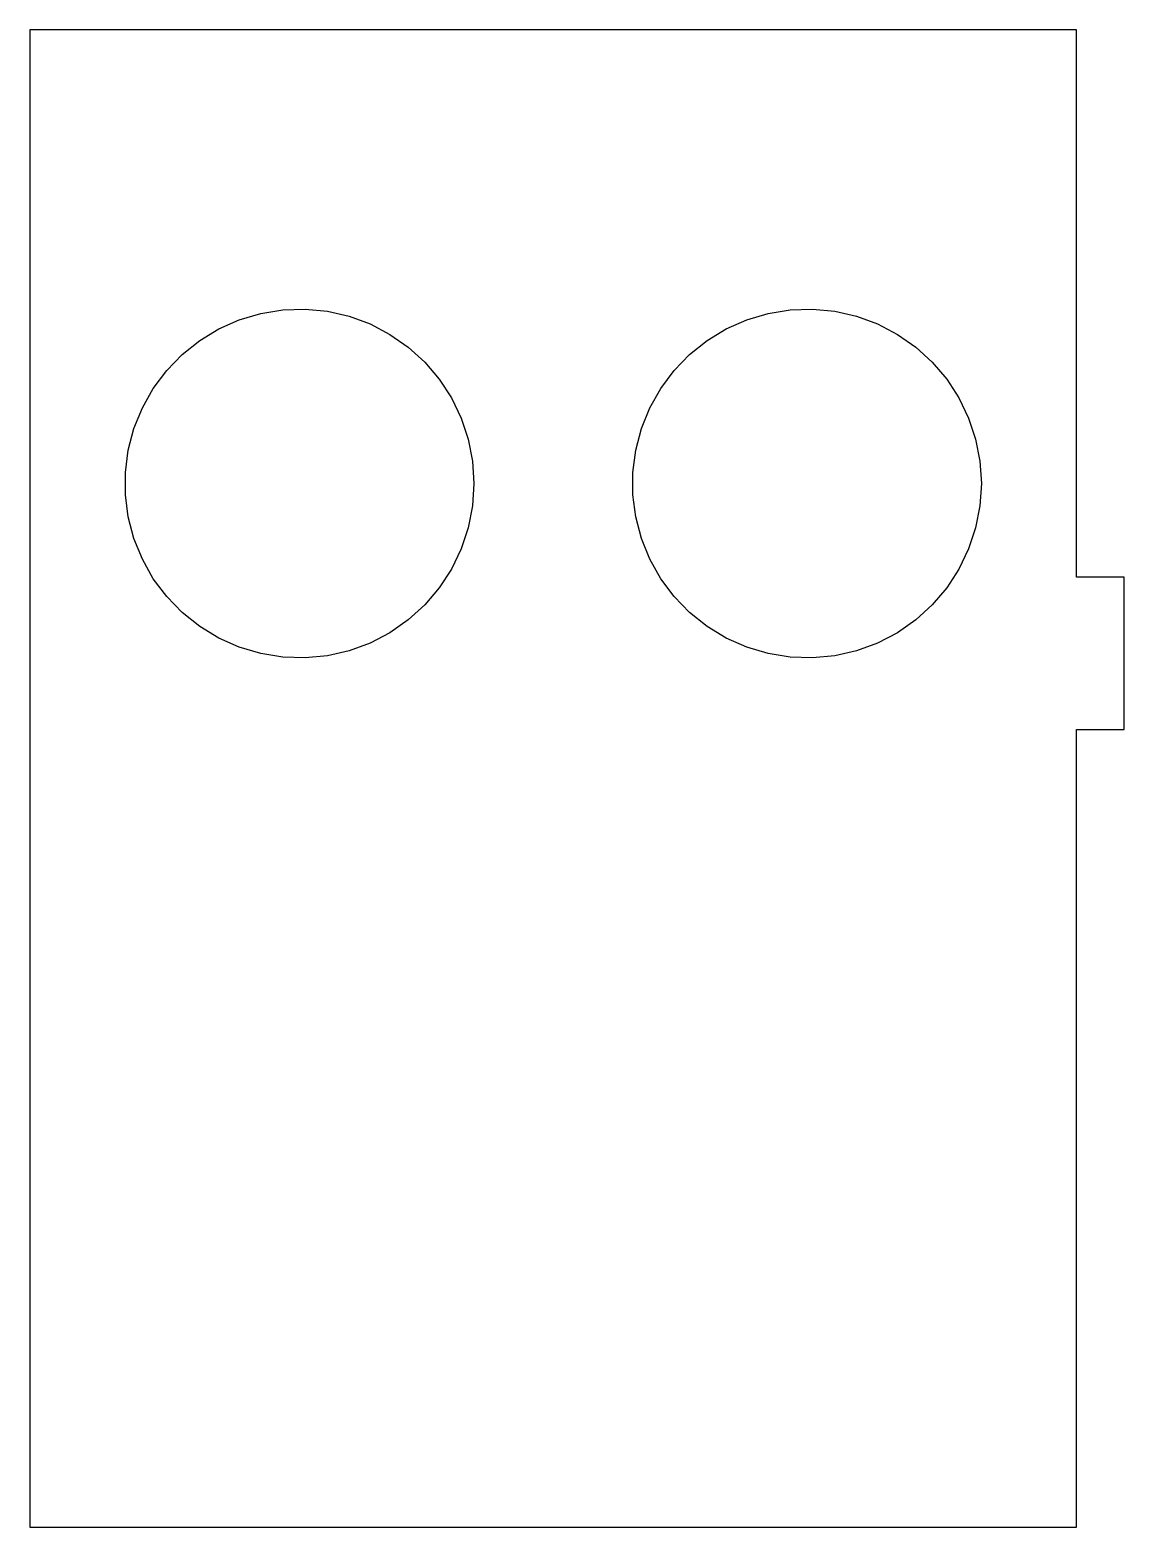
# Model space of a CAD drawing. Header units: metres. Extents: x -16.5 to 18, y -23.6 to 23.6.
import ezdxf

# ---------------------------------------------------------------- set-up
doc = ezdxf.new("R2010")
doc.units = ezdxf.units.M

msp = doc.modelspace()

# ---------------------------------------------------------------- linework, layer by layer
for p, q in [((16.5, 23.6), (-16.5, 23.6)), ((-16.5, 23.6), (-16.5, -23.6)), ((16.5, 6.35), (16.5, 23.6)), ((-9.89951, 14.4616), (-9.22386, 14.6621)), ((-9.22386, 14.6621), (-8.52813, 14.7746)), ((-8.52813, 14.7746), (-7.82372, 14.7972)), ((-7.82372, 14.7972), (-7.1222, 14.7295)), ((-7.1222, 14.7295), (-6.4351, 14.5727)), ((6.10049, 14.4616), (6.77614, 14.6621)), ((6.77614, 14.6621), (7.47187, 14.7746)), ((7.47187, 14.7746), (8.17628, 14.7972)), ((8.17628, 14.7972), (8.8778, 14.7295)), ((8.8778, 14.7295), (9.5649, 14.5727)), ((-11.1466, 13.8109), (-10.544, 14.1763)), ((-10.544, 14.1763), (-9.89951, 14.4616)), ((-6.4351, 14.5727), (-5.77369, 14.3293)), ((-5.77369, 14.3293), (-5.14884, 14.0033)), ((4.85336, 13.8109), (5.45604, 14.1763)), ((5.45604, 14.1763), (6.10049, 14.4616)), ((9.5649, 14.5727), (10.2263, 14.3293)), ((10.2263, 14.3293), (10.8512, 14.0033)), ((-11.6977, 13.3715), (-11.1466, 13.8109)), ((-5.14884, 14.0033), (-4.57081, 13.6001)), ((4.30235, 13.3715), (4.85336, 13.8109)), ((10.8512, 14.0033), (11.4292, 13.6001)), ((-12.188, 12.8653), (-11.6977, 13.3715)), ((-4.57081, 13.6001), (-4.04908, 13.1263)), ((3.81205, 12.8653), (4.30235, 13.3715)), ((11.4292, 13.6001), (11.9509, 13.1263)), ((-12.6095, 12.3004), (-12.188, 12.8653)), ((-4.04908, 13.1263), (-3.59223, 12.5896)), ((3.39052, 12.3004), (3.81205, 12.8653)), ((11.9509, 13.1263), (12.4078, 12.5896)), ((-12.9553, 11.6864), (-12.6095, 12.3004)), ((-3.59223, 12.5896), (-3.20775, 11.9989)), ((3.04467, 11.6864), (3.39052, 12.3004)), ((12.4078, 12.5896), (12.7923, 11.9989)), ((-3.20775, 11.9989), (-2.90196, 11.364)), ((12.7923, 11.9989), (13.098, 11.364)), ((-13.2198, 11.0331), (-12.9553, 11.6864)), ((-2.90196, 11.364), (-2.67988, 10.6951)), ((2.78019, 11.0331), (3.04467, 11.6864)), ((13.098, 11.364), (13.3201, 10.6951)), ((-13.3986, 10.3514), (-13.2198, 11.0331)), ((2.60143, 10.3514), (2.78019, 11.0331)), ((-2.67988, 10.6951), (-2.54516, 10.0033)), ((13.3201, 10.6951), (13.4548, 10.0033)), ((-13.4887, 9.65239), (-13.3986, 10.3514)), ((-2.54516, 10.0033), (-2.5, 9.3)), ((2.5113, 9.65239), (2.60143, 10.3514)), ((13.4548, 10.0033), (13.5, 9.3)), ((-13.4887, 8.94761), (-13.4887, 9.65239)), ((2.5113, 8.94761), (2.5113, 9.65239)), ((-2.5, 9.3), (-2.54516, 8.59668)), ((13.5, 9.3), (13.4548, 8.59668)), ((-13.3986, 8.24863), (-13.4887, 8.94761)), ((-2.54516, 8.59668), (-2.67988, 7.9049)), ((2.60143, 8.24863), (2.5113, 8.94761)), ((13.4548, 8.59668), (13.3201, 7.9049)), ((-13.2198, 7.5669), (-13.3986, 8.24863)), ((2.78019, 7.5669), (2.60143, 8.24863)), ((-12.9553, 6.91364), (-13.2198, 7.5669)), ((-2.67988, 7.9049), (-2.90196, 7.23603)), ((3.04467, 6.91364), (2.78019, 7.5669)), ((13.3201, 7.9049), (13.098, 7.23603)), ((-2.90196, 7.23603), (-3.20775, 6.60105)), ((13.098, 7.23603), (12.7923, 6.60105)), ((-12.6095, 6.29956), (-12.9553, 6.91364)), ((3.39052, 6.29956), (3.04467, 6.91364)), ((-12.188, 5.73474), (-12.6095, 6.29956)), ((-3.20775, 6.60105), (-3.59223, 6.01039)), ((3.81205, 5.73474), (3.39052, 6.29956)), ((12.7923, 6.60105), (12.4078, 6.01039)), ((18, 6.35), (16.5, 6.35)), ((18, 1.55), (18, 6.35)), ((-11.6977, 5.22847), (-12.188, 5.73474)), ((-3.59223, 6.01039), (-4.04908, 5.47375)), ((4.30235, 5.22847), (3.81205, 5.73474)), ((12.4078, 6.01039), (11.9509, 5.47375)), ((-11.1466, 4.78905), (-11.6977, 5.22847)), ((-4.04908, 5.47375), (-4.57081, 4.99993)), ((4.85336, 4.78905), (4.30235, 5.22847)), ((11.9509, 5.47375), (11.4292, 4.99993)), ((-10.544, 4.4237), (-11.1466, 4.78905)), ((-4.57081, 4.99993), (-5.14884, 4.59672)), ((5.45604, 4.4237), (4.85336, 4.78905)), ((11.4292, 4.99993), (10.8512, 4.59672)), ((-9.89951, 4.13842), (-10.544, 4.4237)), ((-5.77369, 4.27073), (-6.4351, 4.02733)), ((-5.14884, 4.59672), (-5.77369, 4.27073)), ((6.10049, 4.13842), (5.45604, 4.4237)), ((10.2263, 4.27073), (9.5649, 4.02733)), ((10.8512, 4.59672), (10.2263, 4.27073)), ((-9.22386, 3.9379), (-9.89951, 4.13842)), ((-8.52813, 3.82542), (-9.22386, 3.9379)), ((-7.82372, 3.80283), (-8.52813, 3.82542)), ((-7.1222, 3.8705), (-7.82372, 3.80283)), ((-6.4351, 4.02733), (-7.1222, 3.8705)), ((6.77614, 3.9379), (6.10049, 4.13842)), ((7.47187, 3.82542), (6.77614, 3.9379)), ((8.17628, 3.80283), (7.47187, 3.82542)), ((8.8778, 3.8705), (8.17628, 3.80283)), ((9.5649, 4.02733), (8.8778, 3.8705)), ((16.5, -23.6), (16.5, 1.55)), ((16.5, 1.55), (18, 1.55)), ((-16.5, -23.6), (16.5, -23.6))]:
    msp.add_line(p, q)

doc.saveas('drawing.dxf')
